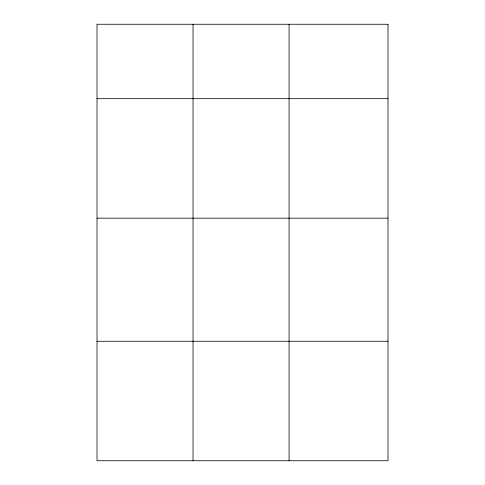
<?xml version="1.0" encoding="UTF-8"?>
<svg xmlns="http://www.w3.org/2000/svg" width="485" height="485" viewBox="0 0 485 485"><rect width="100%" height="100%" fill="white"/><g stroke="black" fill="none" stroke-linecap="round" stroke-linejoin="round"><path stroke-width="0.73" d="M97.012 98.673L387.988 98.673M97.012 218.159L387.988 218.159M97.012 341.264L387.988 341.264M289.06 24.25L289.06 460.75M193.036 24.25L193.036 460.75M387.988 24.25L97.012 24.25L97.012 460.75L387.988 460.75L387.988 24.25"/></g></svg>
